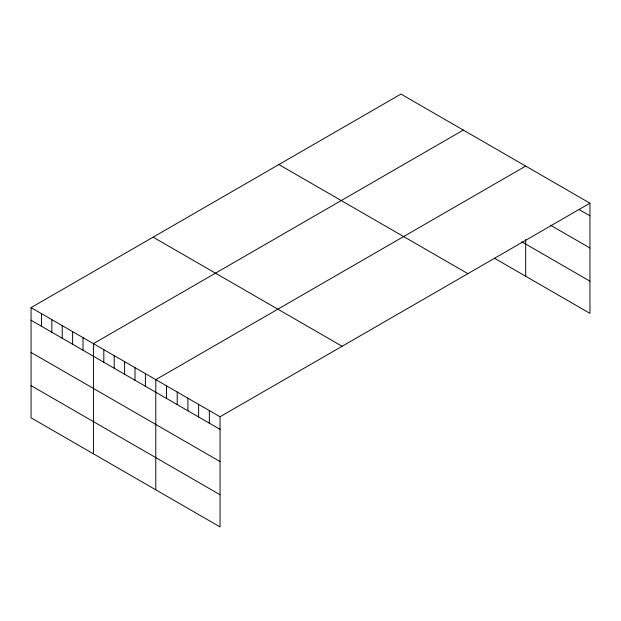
<?xml version="1.0" encoding="UTF-8"?>
<svg xmlns="http://www.w3.org/2000/svg" width="621" height="621" viewBox="0 0 621 621"><rect width="100%" height="100%" fill="white"/><g stroke="black" fill="none" stroke-linecap="round" stroke-linejoin="round"><path stroke-width="0.93" d="M31.05 307.636L220.044 416.753L220.044 526.926L31.05 417.809L31.05 307.636L400.956 94.074L589.95 203.191L589.95 313.364L494.51 258.258M463.32 130.084L93.422 343.646L93.422 453.819M525.692 166.094L155.786 379.656L155.786 489.822M220.044 416.753L589.95 203.191M579.238 209.611L589.95 215.79M550.408 225.159L589.95 247.989M521.694 241.755L589.95 281.166M278.883 164.549L467.885 273.667M153.115 237.16L342.117 346.277M31.05 320.234L220.044 429.352M31.05 352.433L220.044 461.55M31.05 385.61L220.044 494.727M525.692 239.458L525.692 276.26M209.339 410.574L209.339 423.173M198.627 404.387L198.627 416.986M187.915 398.201L187.915 410.807M177.21 392.022L177.21 404.62M166.498 385.835L166.498 398.434M145.392 373.656L145.392 386.254M134.998 367.655L134.998 380.254M124.604 361.647L124.604 374.253M114.21 355.647L114.21 368.245M103.816 349.646L103.816 362.245M83.02 337.645L83.02 350.244M72.626 331.645L72.626 344.244M62.232 325.645L62.232 338.243M51.838 319.644L51.838 332.243M41.444 313.644L41.444 326.242"/></g></svg>
